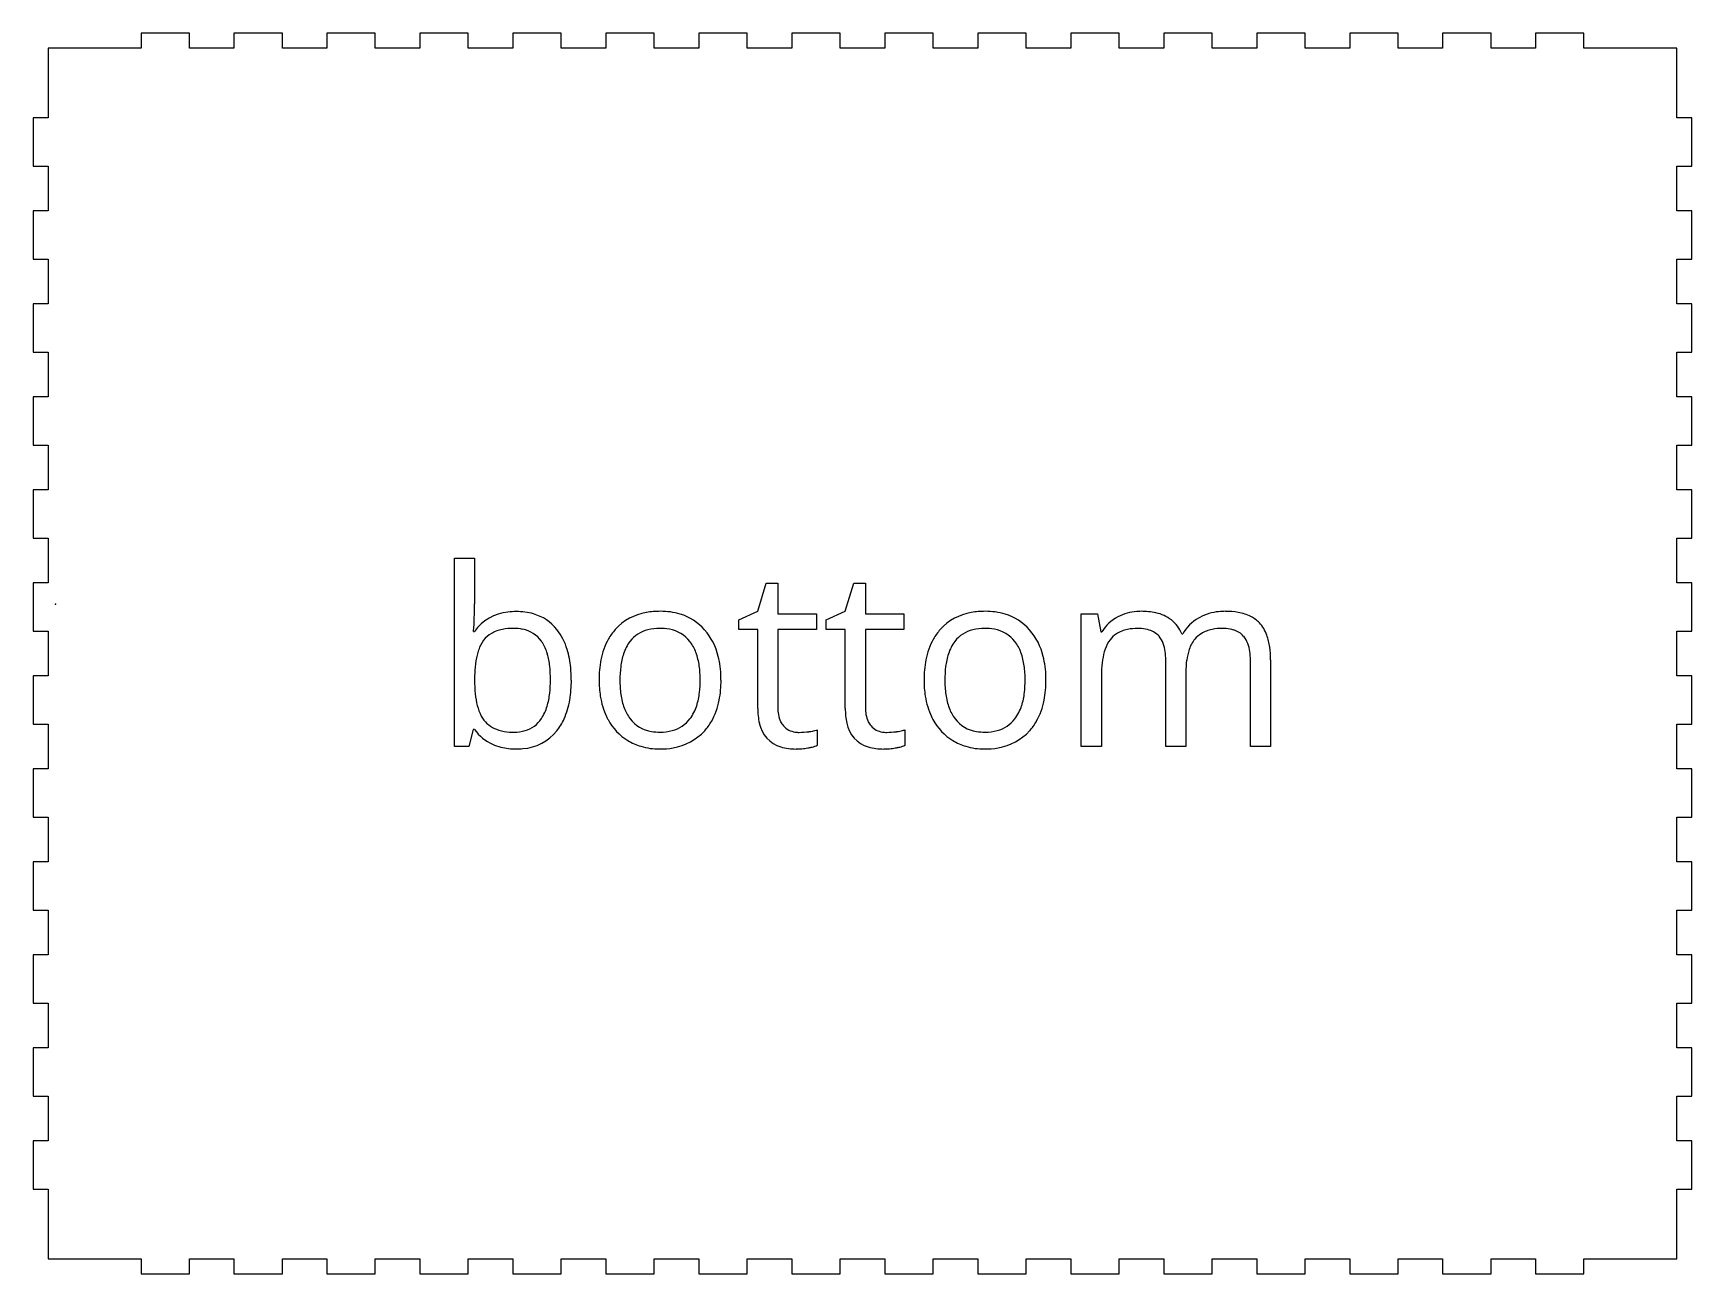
# Model space of a CAD drawing. Header units: centimetres. Extents: x 0 to 98.6, y 0.3 to 57.3.
# Drawn here: x 62.96 to 98.64, y 0.3 to 26.98 of the extents above; entities that cross this region are included whole.
import ezdxf

# ---------------------------------------------------------------- set-up
doc = ezdxf.new("R2010")
doc.units = ezdxf.units.CM
doc.header["$MEASUREMENT"] = 0
doc.layers.add('box v5_bottom_labelLayer', color=7, linetype='Continuous')
doc.layers.add('box v5_bottom_outsideCutPath', color=7, linetype='Continuous')

msp = doc.modelspace()

# ---------------------------------------------------------------- linework, layer by layer
at = {"layer": 'box v5_bottom_labelLayer'}
for p, q in [((72.022, 15.693), (72.455, 15.693)), ((72.022, 11.639), (72.022, 15.693)), ((72.455, 15.693), (72.455, 14.708)), ((78.546, 14.547), (78.729, 15.156)), ((78.729, 15.156), (78.979, 15.156)), ((78.979, 15.156), (78.979, 14.495)), ((80.43, 14.547), (80.612, 15.156)), ((80.612, 15.156), (80.863, 15.156)), ((80.863, 15.156), (80.863, 14.495)), ((78.137, 14.367), (78.546, 14.547)), ((78.137, 14.159), (78.137, 14.367)), ((78.979, 14.495), (79.807, 14.495)), ((79.807, 14.495), (79.807, 14.159)), ((80.021, 14.367), (80.43, 14.547)), ((80.021, 14.159), (80.021, 14.367)), ((80.863, 14.495), (81.691, 14.495)), ((81.691, 14.495), (81.691, 14.159)), ((85.505, 14.495), (85.857, 14.495)), ((85.505, 11.639), (85.505, 14.495)), ((85.857, 14.495), (85.928, 14.104)), ((72.434, 14.114), (72.455, 14.114)), ((78.546, 14.159), (78.137, 14.159)), ((78.546, 12.46), (78.546, 14.159)), ((79.807, 14.159), (78.979, 14.159)), ((78.979, 14.159), (78.979, 12.478)), ((80.43, 14.159), (80.021, 14.159)), ((80.43, 12.46), (80.43, 14.159)), ((81.691, 14.159), (80.863, 14.159)), ((80.863, 14.159), (80.863, 12.478)), ((85.928, 14.104), (85.948, 14.104)), ((87.668, 14.062), (87.689, 14.062)), ((87.324, 11.639), (87.324, 13.497)), ((87.757, 13.234), (87.757, 11.639)), ((89.145, 11.639), (89.145, 13.497)), ((89.578, 13.502), (89.578, 11.639)), ((85.938, 13.137), (85.938, 11.639)), ((72.423, 12.006), (72.332, 11.639)), ((72.455, 12.006), (72.423, 12.006)), ((79.828, 11.996), (79.828, 11.665)), ((81.712, 11.996), (81.712, 11.665)), ((72.332, 11.639), (72.022, 11.639)), ((85.938, 11.639), (85.505, 11.639)), ((87.757, 11.639), (87.324, 11.639)), ((89.578, 11.639), (89.145, 11.639))]:
    msp.add_line(p, q, dxfattribs=at)
for centre, radius, start, end in [((63.437, 14.701), 9.017, 358.1123, 0.0484), ((65.947, 14.616), 6.506, 355.7239, 358.1259), ((73.261, 13.552), 0.983, 95.1835, 145.1109), ((73.348, 13.064), 1.477, 89.8743, 96.8145), ((73.364, 13.22), 1.322, 74.2393, 90.5624), ((73.451, 13.54), 0.99, 38.5631, 74.067), ((76.332, 13.392), 1.144, 99.1759, 137.9833), ((76.444, 12.867), 1.68, 89.7326, 100.076), ((76.466, 13.094), 1.453, 73.5223, 90.5692), ((76.551, 13.403), 1.132, 41.1446, 73.2134), ((83.323, 13.392), 1.144, 99.1759, 137.9833), ((83.434, 12.867), 1.68, 89.7326, 100.076), ((83.456, 13.094), 1.453, 73.5223, 90.5692), ((83.542, 13.403), 1.132, 41.1446, 73.2134), ((86.681, 13.673), 0.85, 117.121, 149.5424), ((86.768, 13.519), 1.027, 93.8343, 117.5072), ((86.792, 13.307), 1.24, 89.9662, 94.2831), ((86.806, 13.131), 1.416, 77.5572, 90.5513), ((86.938, 13.696), 0.836, 52.7027, 78.0054), ((86.984, 13.783), 0.738, 22.2098, 51.4971), ((88.472, 13.613), 0.903, 119.4042, 150.1829), ((88.572, 13.461), 1.085, 118.2583, 120.063), ((88.572, 13.45), 1.095, 95.8635, 117.9693), ((88.609, 13.182), 1.365, 89.9197, 96.2617), ((88.621, 13.043), 1.503, 79.9361, 90.3804), ((88.721, 13.586), 0.952, 62.9723, 80.1665), ((88.826, 13.801), 0.713, 44.229, 62.6229), ((88.795, 13.787), 0.745, 19.5612, 43.3161), ((67.059, 14.54), 5.392, 355.4714, 355.6529), ((73.244, 13.483), 0.74, 143.3382, 161.256), ((73.106, 13.575), 0.575, 120.1403, 142.4249), ((73.189, 13.419), 0.752, 100.4469, 119.6701), ((73.279, 12.964), 1.215, 89.5731, 100.7324), ((73.295, 13.179), 1, 78.6781, 90.375), ((73.38, 13.539), 0.631, 35.5408, 79.8011), ((73.226, 13.365), 1.274, 16.4709, 38.4075), ((76.616, 13.235), 1.468, 150.7111, 169.4695), ((76.373, 13.36), 1.195, 138.1759, 150.2287), ((76.343, 13.479), 0.689, 103.4685, 142.3119), ((76.429, 13.15), 1.029, 89.4806, 103.8805), ((76.444, 13.089), 1.091, 79.3453, 90.3175), ((76.528, 13.459), 0.711, 37.9578, 80.4006), ((76.388, 13.263), 1.347, 13.5014, 41.0703), ((83.607, 13.235), 1.468, 150.7111, 169.4695), ((83.363, 13.36), 1.195, 138.1759, 150.2287), ((83.333, 13.479), 0.689, 103.4685, 142.3119), ((83.42, 13.15), 1.029, 89.4806, 103.8805), ((83.435, 13.089), 1.091, 79.3453, 90.3175), ((83.518, 13.459), 0.711, 37.9578, 80.4006), ((83.379, 13.263), 1.347, 13.5014, 41.0703), ((86.707, 13.5), 0.725, 143.077, 161.3914), ((86.575, 13.589), 0.567, 123.7021, 142.3022), ((86.631, 13.492), 0.679, 101.1546, 123.0656), ((86.714, 13.105), 1.074, 89.5573, 101.4832), ((86.724, 13.167), 1.013, 85.5238, 90.0793), ((86.752, 13.461), 0.718, 72.3601, 85.9562), ((86.836, 13.711), 0.454, 41.0611, 72.8994), ((86.778, 13.673), 0.523, 20.7071, 40.0218), ((88.505, 13.498), 0.715, 140.9765, 161.17), ((88.39, 13.582), 0.573, 122.3597, 140.2884), ((88.454, 13.468), 0.703, 101.0032, 121.7841), ((88.538, 13.067), 1.113, 89.5621, 101.2962), ((88.547, 13.175), 1.004, 85.8145, 90.0685), ((88.574, 13.46), 0.718, 72.6395, 86.2568), ((88.656, 13.71), 0.455, 41.0408, 73.1793), ((88.599, 13.673), 0.523, 20.7071, 40.0218), ((88.343, 13.617), 1.228, 7.5042, 19.9645), ((73.821, 13.278), 1.353, 160.8926, 171.2334), ((73.309, 13.489), 0.717, 32.7034, 35.5242), ((73.116, 13.378), 0.94, 15.7779, 32.0151), ((72.496, 13.195), 1.586, 6.1649, 16.0396), ((72.578, 13.162), 1.954, 5.1338, 16.7973), ((77.041, 13.185), 1.453, 162.0653, 173.1675), ((76.511, 13.361), 0.894, 142.9026, 162.375), ((76.381, 13.355), 0.891, 20.0257, 37.4351), ((75.941, 13.194), 1.36, 7.744, 20.069), ((75.76, 13.099), 1.996, 1.1277, 13.88), ((84.031, 13.185), 1.453, 162.0653, 173.1675), ((83.501, 13.361), 0.894, 142.9026, 162.375), ((83.372, 13.355), 0.891, 20.0257, 37.4351), ((82.931, 13.194), 1.36, 7.744, 20.069), ((82.75, 13.099), 1.996, 1.1277, 13.88), ((87.236, 13.313), 1.286, 161.0234, 171.4469), ((86.518, 13.573), 0.801, 7.9865, 20.795), ((86.048, 13.504), 1.276, 359.6948, 8.1472), ((88.937, 13.344), 1.173, 160.8732, 172.5272), ((88.339, 13.573), 0.801, 7.9865, 20.795), ((87.869, 13.504), 1.276, 359.6948, 8.1472), ((87.594, 13.512), 1.984, 359.7107, 7.6907), ((75.787, 13.072), 3.332, 177.6177, 180.0425), ((74.785, 13.123), 2.329, 171.0668, 177.8457), ((71.533, 13.085), 2.555, 359.7681, 6.3095), ((71.76, 13.075), 2.776, 359.8779, 5.4094), ((77.379, 13.085), 2.246, 169.2443, 180.3881), ((77.867, 13.079), 2.285, 173.0086, 180.2464), ((75.151, 13.08), 2.158, 359.7076, 7.8973), ((84.369, 13.085), 2.246, 169.2443, 180.3881), ((84.857, 13.079), 2.285, 173.0086, 180.2464), ((82.141, 13.08), 2.158, 359.7076, 7.8973), ((88.949, 13.139), 3.011, 178.0976, 180.0253), ((88.112, 13.176), 2.173, 171.3042, 178.3502), ((89.658, 13.244), 1.902, 172.3776, 180.183), ((90.147, 13.234), 2.39, 179.8939, 180.0003), ((75.314, 13.058), 2.86, 179.7763, 185.7075), ((71.61, 13.065), 2.478, 353.4935, 0.2205), ((72.001, 13.055), 2.536, 350.6563, 0.338), ((77.297, 13.061), 2.164, 179.7745, 189.0933), ((77.771, 13.058), 2.19, 179.706, 187.9161), ((75.03, 13.061), 2.278, 353.5363, 0.2014), ((75.523, 13.054), 2.234, 349.1762, 0.3863), ((75.218, 13.07), 2.538, 359.9919, 1.542), ((84.287, 13.061), 2.164, 179.7745, 189.0933), ((84.762, 13.058), 2.19, 179.706, 187.9161), ((82.021, 13.061), 2.278, 353.5363, 0.2014), ((82.513, 13.054), 2.234, 349.1762, 0.3863), ((82.209, 13.07), 2.538, 359.9919, 1.542), ((74.187, 12.942), 1.726, 185.5925, 194.2051), ((73.465, 12.755), 0.98, 193.943, 208.0218), ((73.063, 12.785), 0.993, 326.7105, 343.6662), ((72.484, 12.961), 1.598, 343.4171, 353.6369), ((72.885, 12.904), 1.639, 335.8306, 350.8255), ((76.741, 12.967), 1.6, 188.9102, 205.3171), ((76.968, 12.943), 1.379, 187.7639, 200.0977), ((76.347, 12.793), 0.928, 323.0089, 342.6391), ((75.815, 12.967), 1.488, 342.3616, 353.7538), ((76.275, 12.904), 1.467, 330.2507, 349.4116), ((83.731, 12.967), 1.6, 188.9102, 205.3171), ((83.959, 12.943), 1.379, 187.7639, 200.0977), ((83.337, 12.793), 0.928, 323.0089, 342.6391), ((82.806, 12.967), 1.488, 342.3616, 353.7538), ((83.265, 12.904), 1.467, 330.2507, 349.4116), ((73.172, 12.606), 0.652, 208.5537, 217.5605), ((73.149, 12.596), 0.627, 218.1691, 253.8047), ((73.372, 12.58), 0.622, 286.0163, 326.8497), ((73.274, 12.736), 1.216, 321.3162, 335.5436), ((76.576, 12.898), 1.422, 205.656, 208.4461), ((76.362, 12.767), 1.171, 207.7947, 238.6758), ((76.526, 12.781), 0.907, 200.0846, 216.9132), ((76.364, 12.665), 0.709, 217.301, 261.7099), ((76.533, 12.659), 0.699, 284.5662, 322.6334), ((76.506, 12.784), 1.207, 318.144, 329.7566), ((79.906, 12.444), 1.359, 179.3551, 192.8478), ((79.224, 12.26), 0.654, 190.3818, 253.8772), ((79.85, 12.473), 0.871, 179.6416, 189.7506), ((79.542, 12.418), 0.559, 189.548, 205.7874), ((79.416, 12.359), 0.42, 206.1295, 221.4084), ((81.789, 12.444), 1.359, 179.3551, 192.8478), ((81.107, 12.26), 0.654, 190.3818, 253.8772), ((81.733, 12.473), 0.871, 179.6416, 189.7506), ((81.426, 12.418), 0.559, 189.548, 205.7874), ((81.3, 12.359), 0.42, 206.1295, 221.4084), ((83.566, 12.898), 1.422, 205.656, 208.4461), ((83.352, 12.767), 1.171, 207.7947, 238.6758), ((83.516, 12.781), 0.907, 200.0846, 216.9132), ((83.354, 12.665), 0.709, 217.301, 261.7099), ((83.523, 12.659), 0.699, 284.5662, 322.6334), ((83.497, 12.784), 1.207, 318.144, 329.7566), ((73.234, 12.564), 0.958, 215.585, 245.8362), ((73.265, 12.955), 1.005, 253.1382, 266.8483), ((73.298, 13.34), 1.391, 266.3776, 270.0511), ((73.308, 12.811), 0.862, 269.3869, 285.8631), ((73.422, 12.615), 1.024, 274.064, 321.4081), ((76.439, 13.023), 1.074, 260.5033, 270.2477), ((76.453, 12.954), 1.005, 269.4482, 284.7256), ((76.548, 12.751), 1.153, 278.8959, 317.9979), ((79.402, 12.349), 0.402, 221.5949, 262.3505), ((79.435, 12.522), 0.578, 261.3266, 270.1913), ((79.44, 13.364), 1.42, 269.8804, 278.3028), ((79.454, 13.254), 1.309, 278.4155, 279.0082), ((79.294, 14.272), 2.34, 278.959, 280.5104), ((79.446, 13.457), 1.511, 280.4848, 282.6268), ((79.58, 12.865), 0.904, 282.5877, 285.5795), ((79.646, 12.619), 0.649, 285.7238, 286.2564), ((81.285, 12.349), 0.402, 221.5949, 262.3505), ((81.319, 12.522), 0.578, 261.3266, 270.1913), ((81.324, 13.364), 1.42, 269.8804, 278.3028), ((81.338, 13.254), 1.309, 278.4155, 279.0082), ((81.178, 14.272), 2.34, 278.959, 280.5104), ((81.33, 13.457), 1.511, 280.4848, 282.6268), ((81.463, 12.865), 0.904, 282.5877, 285.5795), ((81.53, 12.619), 0.649, 285.7238, 286.2564), ((83.429, 13.023), 1.074, 260.5033, 270.2477), ((83.444, 12.954), 1.005, 269.4482, 284.7256), ((83.539, 12.751), 1.153, 278.8959, 317.9979), ((73.306, 12.732), 1.141, 245.9802, 255.5456), ((73.344, 12.899), 1.312, 255.7755, 270.3185), ((73.353, 13.054), 1.467, 269.9226, 275.5482), ((76.377, 12.797), 1.204, 238.8116, 253.2428), ((76.423, 12.976), 1.389, 253.5437, 270.4182), ((76.441, 13.266), 1.679, 269.7503, 279.8033), ((79.357, 12.716), 1.13, 253.7848, 270.8853), ((79.375, 12.696), 1.109, 270.0032, 270.7604), ((79.368, 12.935), 1.348, 270.8933, 275.5484), ((79.318, 13.459), 1.875, 275.526, 279.2939), ((79.363, 13.206), 1.618, 279.1864, 280.1142), ((79.435, 12.812), 1.217, 280.007, 283.3735), ((79.544, 12.36), 0.752, 283.3069, 288.1198), ((79.646, 12.05), 0.425, 287.9888, 295.3048), ((81.241, 12.716), 1.13, 253.7848, 270.8853), ((81.258, 12.696), 1.109, 270.0032, 270.7604), ((81.252, 12.935), 1.348, 270.8933, 275.5484), ((81.202, 13.459), 1.875, 275.526, 279.2939), ((81.246, 13.206), 1.618, 279.1864, 280.1142), ((81.319, 12.812), 1.217, 280.007, 283.3735), ((81.427, 12.36), 0.752, 283.3069, 288.1198), ((81.53, 12.05), 0.425, 287.9888, 295.3048), ((83.367, 12.797), 1.204, 238.8116, 253.2428), ((83.414, 12.976), 1.389, 253.5437, 270.4182), ((83.431, 13.266), 1.679, 269.7503, 279.8033)]:
    msp.add_arc(centre, radius, start, end, dxfattribs=at)
at = {"layer": 'box v5_bottom_outsideCutPath'}
for p, q in [((66.32, 26.98), (65.28, 26.98)), ((65.28, 26.98), (65.28, 26.66)), ((66.32, 26.66), (66.32, 26.98)), ((67.28, 26.98), (67.28, 26.66)), ((68.32, 26.98), (67.28, 26.98)), ((68.32, 26.66), (68.32, 26.98)), ((70.32, 26.98), (69.28, 26.98)), ((69.28, 26.98), (69.28, 26.66)), ((70.32, 26.66), (70.32, 26.98)), ((72.32, 26.98), (71.28, 26.98)), ((71.28, 26.98), (71.28, 26.66)), ((72.32, 26.66), (72.32, 26.98)), ((74.32, 26.98), (73.28, 26.98)), ((73.28, 26.98), (73.28, 26.66)), ((74.32, 26.66), (74.32, 26.98)), ((76.32, 26.98), (75.28, 26.98)), ((75.28, 26.98), (75.28, 26.66)), ((76.32, 26.66), (76.32, 26.98)), ((77.28, 26.98), (77.28, 26.66)), ((78.32, 26.98), (77.28, 26.98)), ((78.32, 26.66), (78.32, 26.98)), ((79.28, 26.98), (79.28, 26.66)), ((80.32, 26.98), (79.28, 26.98)), ((80.32, 26.66), (80.32, 26.98)), ((81.28, 26.98), (81.28, 26.66)), ((82.32, 26.98), (81.28, 26.98)), ((82.32, 26.66), (82.32, 26.98)), ((84.32, 26.98), (83.28, 26.98)), ((83.28, 26.98), (83.28, 26.66)), ((84.32, 26.66), (84.32, 26.98)), ((85.28, 26.98), (85.28, 26.66)), ((86.32, 26.98), (85.28, 26.98)), ((86.32, 26.66), (86.32, 26.98)), ((87.28, 26.98), (87.28, 26.66)), ((88.32, 26.98), (87.28, 26.98)), ((88.32, 26.66), (88.32, 26.98)), ((90.32, 26.98), (89.28, 26.98)), ((89.28, 26.98), (89.28, 26.66)), ((90.32, 26.66), (90.32, 26.98)), ((91.28, 26.98), (91.28, 26.66)), ((92.32, 26.98), (91.28, 26.98)), ((92.32, 26.66), (92.32, 26.98)), ((94.32, 26.98), (93.28, 26.98)), ((93.28, 26.98), (93.28, 26.66)), ((94.32, 26.66), (94.32, 26.98)), ((96.32, 26.98), (95.28, 26.98)), ((95.28, 26.98), (95.28, 26.66)), ((96.32, 26.66), (96.32, 26.98)), ((63.28, 26.66), (63.28, 25.16)), ((65.28, 26.66), (63.28, 26.66)), ((67.28, 26.66), (66.32, 26.66)), ((69.28, 26.66), (68.32, 26.66)), ((71.28, 26.66), (70.32, 26.66)), ((73.28, 26.66), (72.32, 26.66)), ((75.28, 26.66), (74.32, 26.66)), ((77.28, 26.66), (76.32, 26.66)), ((79.28, 26.66), (78.32, 26.66)), ((81.28, 26.66), (80.32, 26.66)), ((83.28, 26.66), (82.32, 26.66)), ((85.28, 26.66), (84.32, 26.66)), ((87.28, 26.66), (86.32, 26.66)), ((89.28, 26.66), (88.32, 26.66)), ((91.28, 26.66), (90.32, 26.66)), ((93.28, 26.66), (92.32, 26.66)), ((95.28, 26.66), (94.32, 26.66)), ((98.32, 26.66), (96.32, 26.66)), ((98.32, 25.16), (98.32, 26.66)), ((63.28, 25.16), (62.96, 25.16)), ((62.96, 25.16), (62.96, 24.12)), ((98.64, 25.16), (98.32, 25.16)), ((98.64, 24.12), (98.64, 25.16)), ((62.96, 24.12), (63.28, 24.12)), ((63.28, 24.12), (63.28, 23.16)), ((98.32, 23.16), (98.32, 24.12)), ((98.32, 24.12), (98.64, 24.12)), ((62.96, 23.16), (62.96, 22.12)), ((63.28, 23.16), (62.96, 23.16)), ((98.64, 23.16), (98.32, 23.16)), ((98.64, 22.12), (98.64, 23.16)), ((62.96, 22.12), (63.28, 22.12)), ((63.28, 22.12), (63.28, 21.16)), ((98.32, 22.12), (98.64, 22.12)), ((98.32, 21.16), (98.32, 22.12)), ((62.96, 21.16), (62.96, 20.12)), ((63.28, 21.16), (62.96, 21.16)), ((98.64, 21.16), (98.32, 21.16)), ((98.64, 20.12), (98.64, 21.16)), ((62.96, 20.12), (63.28, 20.12)), ((63.28, 20.12), (63.28, 19.16)), ((98.32, 20.12), (98.64, 20.12)), ((98.32, 19.16), (98.32, 20.12)), ((63.28, 19.16), (62.96, 19.16)), ((62.96, 19.16), (62.96, 18.12)), ((98.64, 19.16), (98.32, 19.16)), ((98.64, 18.12), (98.64, 19.16)), ((62.96, 18.12), (63.28, 18.12)), ((63.28, 18.12), (63.28, 17.16)), ((98.32, 18.12), (98.64, 18.12)), ((98.32, 17.16), (98.32, 18.12)), ((63.28, 17.16), (62.96, 17.16)), ((62.96, 17.16), (62.96, 16.12)), ((98.64, 17.16), (98.32, 17.16)), ((98.64, 16.12), (98.64, 17.16)), ((62.96, 16.12), (63.28, 16.12)), ((63.28, 16.12), (63.28, 15.16)), ((98.32, 15.16), (98.32, 16.12)), ((98.32, 16.12), (98.64, 16.12)), ((62.96, 15.16), (62.96, 14.12)), ((63.28, 15.16), (62.96, 15.16)), ((98.64, 15.16), (98.32, 15.16)), ((98.64, 14.12), (98.64, 15.16)), ((62.96, 14.12), (63.28, 14.12)), ((63.28, 14.12), (63.28, 13.16)), ((98.32, 13.16), (98.32, 14.12)), ((98.32, 14.12), (98.64, 14.12)), ((63.28, 13.16), (62.96, 13.16)), ((62.96, 13.16), (62.96, 12.12)), ((98.64, 13.16), (98.32, 13.16)), ((98.64, 12.12), (98.64, 13.16)), ((62.96, 12.12), (63.28, 12.12)), ((63.28, 12.12), (63.28, 11.16)), ((98.32, 11.16), (98.32, 12.12)), ((98.32, 12.12), (98.64, 12.12)), ((63.28, 11.16), (62.96, 11.16)), ((62.96, 11.16), (62.96, 10.12)), ((98.64, 11.16), (98.32, 11.16)), ((98.64, 10.12), (98.64, 11.16)), ((62.96, 10.12), (63.28, 10.12)), ((63.28, 10.12), (63.28, 9.16)), ((98.32, 9.16), (98.32, 10.12)), ((98.32, 10.12), (98.64, 10.12)), ((62.96, 9.16), (62.96, 8.12)), ((63.28, 9.16), (62.96, 9.16)), ((98.64, 9.16), (98.32, 9.16)), ((98.64, 8.12), (98.64, 9.16)), ((62.96, 8.12), (63.28, 8.12)), ((63.28, 8.12), (63.28, 7.16)), ((98.32, 7.16), (98.32, 8.12)), ((98.32, 8.12), (98.64, 8.12)), ((63.28, 7.16), (62.96, 7.16)), ((62.96, 7.16), (62.96, 6.12)), ((98.64, 7.16), (98.32, 7.16)), ((98.64, 6.12), (98.64, 7.16)), ((62.96, 6.12), (63.28, 6.12)), ((63.28, 6.12), (63.28, 5.16)), ((98.32, 5.16), (98.32, 6.12)), ((98.32, 6.12), (98.64, 6.12)), ((63.28, 5.16), (62.96, 5.16)), ((62.96, 5.16), (62.96, 4.12)), ((98.64, 5.16), (98.32, 5.16)), ((98.64, 4.12), (98.64, 5.16)), ((62.96, 4.12), (63.28, 4.12)), ((63.28, 4.12), (63.28, 3.16)), ((98.32, 3.16), (98.32, 4.12)), ((98.32, 4.12), (98.64, 4.12)), ((62.96, 3.16), (62.96, 2.12)), ((63.28, 3.16), (62.96, 3.16)), ((98.64, 3.16), (98.32, 3.16)), ((98.64, 2.12), (98.64, 3.16)), ((62.96, 2.12), (63.28, 2.12)), ((63.28, 2.12), (63.28, 0.62)), ((98.32, 0.62), (98.32, 2.12)), ((98.32, 2.12), (98.64, 2.12)), ((63.28, 0.62), (65.28, 0.62)), ((65.28, 0.62), (65.28, 0.3)), ((66.32, 0.62), (67.28, 0.62)), ((66.32, 0.3), (66.32, 0.62)), ((67.28, 0.62), (67.28, 0.3)), ((68.32, 0.3), (68.32, 0.62)), ((68.32, 0.62), (69.28, 0.62)), ((69.28, 0.62), (69.28, 0.3)), ((70.32, 0.3), (70.32, 0.62)), ((70.32, 0.62), (71.28, 0.62)), ((71.28, 0.62), (71.28, 0.3)), ((72.32, 0.3), (72.32, 0.62)), ((72.32, 0.62), (73.28, 0.62)), ((73.28, 0.62), (73.28, 0.3)), ((74.32, 0.62), (75.28, 0.62)), ((74.32, 0.3), (74.32, 0.62)), ((75.28, 0.62), (75.28, 0.3)), ((76.32, 0.62), (77.28, 0.62)), ((76.32, 0.3), (76.32, 0.62)), ((77.28, 0.62), (77.28, 0.3)), ((78.32, 0.62), (79.28, 0.62)), ((78.32, 0.3), (78.32, 0.62)), ((79.28, 0.62), (79.28, 0.3)), ((80.32, 0.3), (80.32, 0.62)), ((80.32, 0.62), (81.28, 0.62)), ((81.28, 0.62), (81.28, 0.3)), ((82.32, 0.3), (82.32, 0.62)), ((82.32, 0.62), (83.28, 0.62)), ((83.28, 0.62), (83.28, 0.3)), ((84.32, 0.3), (84.32, 0.62)), ((84.32, 0.62), (85.28, 0.62)), ((85.28, 0.62), (85.28, 0.3)), ((86.32, 0.62), (87.28, 0.62)), ((86.32, 0.3), (86.32, 0.62)), ((87.28, 0.62), (87.28, 0.3)), ((88.32, 0.3), (88.32, 0.62)), ((88.32, 0.62), (89.28, 0.62)), ((89.28, 0.62), (89.28, 0.3)), ((90.32, 0.62), (91.28, 0.62)), ((90.32, 0.3), (90.32, 0.62)), ((91.28, 0.62), (91.28, 0.3)), ((92.32, 0.62), (93.28, 0.62)), ((92.32, 0.3), (92.32, 0.62)), ((93.28, 0.62), (93.28, 0.3)), ((94.32, 0.3), (94.32, 0.62)), ((94.32, 0.62), (95.28, 0.62)), ((95.28, 0.62), (95.28, 0.3)), ((96.32, 0.3), (96.32, 0.62)), ((96.32, 0.62), (98.32, 0.62)), ((65.28, 0.3), (66.32, 0.3)), ((67.28, 0.3), (68.32, 0.3)), ((69.28, 0.3), (70.32, 0.3)), ((71.28, 0.3), (72.32, 0.3)), ((73.28, 0.3), (74.32, 0.3)), ((75.28, 0.3), (76.32, 0.3)), ((77.28, 0.3), (78.32, 0.3)), ((79.28, 0.3), (80.32, 0.3)), ((81.28, 0.3), (82.32, 0.3)), ((83.28, 0.3), (84.32, 0.3)), ((85.28, 0.3), (86.32, 0.3)), ((87.28, 0.3), (88.32, 0.3)), ((89.28, 0.3), (90.32, 0.3)), ((91.28, 0.3), (92.32, 0.3)), ((93.28, 0.3), (94.32, 0.3)), ((95.28, 0.3), (96.32, 0.3))]:
    msp.add_line(p, q, dxfattribs=at)
msp.add_point((63.437, 14.701), dxfattribs=at)

doc.saveas('drawing.dxf')
